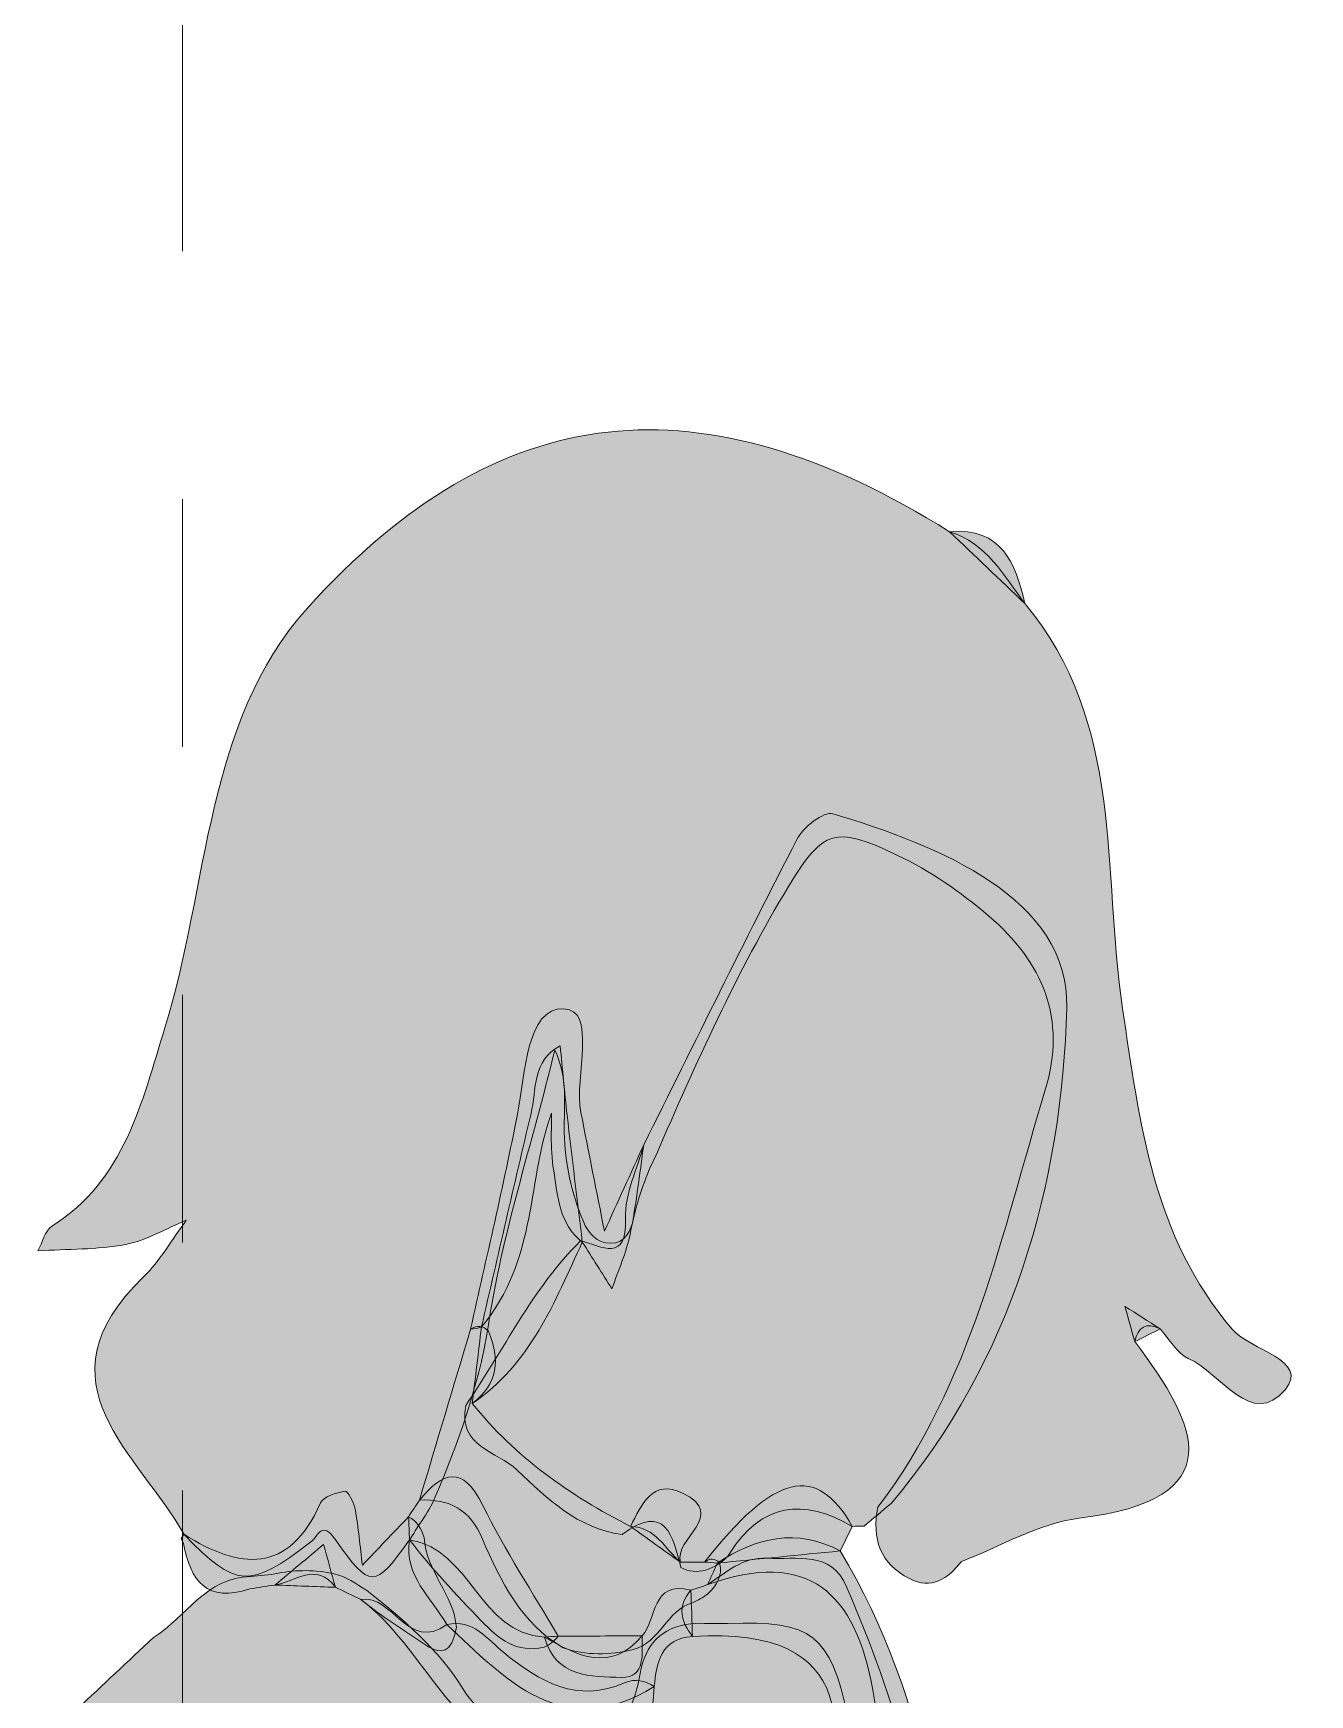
# Model space of a CAD drawing. Header units: inches. Extents: x -8 to 10100, y -1893 to 1161.
# Drawn here: x 819.77 to 846.15, y 762.9 to 797.24 of the extents above; entities that cross this region are included whole.
import ezdxf

# ---------------------------------------------------------------- set-up
doc = ezdxf.new("R2010")
doc.units = ezdxf.units.IN
doc.header["$MEASUREMENT"] = 0
doc.linetypes.add('AI-Linetype-5', pattern=[10.24322, 5.12161, -5.12161])
doc.layers.add('Layer 1', color=7, linetype='Continuous')

# ---------------------------------------------------------------- blocks, each defined once
blk = doc.blocks.new('block 147')
at = {"layer": 'Layer 1', "color": 250, "linetype": 'AI-Linetype-5', "lineweight": 9, "true_color": 0x231f20}
blk.add_lwpolyline([(822.854, 879.8), (822.854, 718.469)], dxfattribs=at)
blk = doc.blocks.new('block 146')
at = {"layer": 'Layer 1'}
blk.add_blockref('block 147', (0, 0), dxfattribs=at)
blk = doc.blocks.new('block 145')
at = {"layer": 'Layer 1'}
blk.add_blockref('block 146', (0, 0), dxfattribs=at)
blk = doc.blocks.new('block 153')
at = {"layer": 'Layer 1', "true_color": 0x32180f}
h = blk.add_hatch(color=28, dxfattribs=at)
h.dxf.hatch_style = 2
edge = h.paths.add_edge_path()
edge.add_spline(control_points=[(838.708, 786.936), (833.607, 790.119), (829.413, 789.771), (825.431, 785.351), (823.315, 783.002), (823.4, 779.605), (822.49, 776.682), (822.009, 775.138), (821.663, 773.541), (820.155, 772.582), (820.01, 772.49), (819.96, 772.248), (819.866, 772.076), (820.472, 772.113), (821.088, 772.096), (821.68, 772.207), (822.114, 772.288), (822.516, 772.537), (822.933, 772.711), (822.639, 772.315), (822.392, 771.869), (822.042, 771.531), (819.769, 769.342), (821.953, 767.883), (822.885, 766.217), (823.955, 765.099), (824.241, 765.084), (825.508, 766.06), (825.656, 766.174), (825.731, 766.521), (826.023, 766.098), (826.724, 765.081), (826.836, 765.104), (827.528, 766.079), (827.626, 766.216), (827.705, 766.366), (827.804, 766.503), (827.911, 766.657), (828.002, 766.818), (828.079, 766.989), (828.553, 768.113), (828.962, 769.256), (829.165, 770.463), (829.451, 772.418), (830.081, 774.289), (830.547, 776.221), (830.824, 775.667), (830.734, 775.089), (830.745, 774.529), (830.757, 773.882), (830.896, 773.27), (831.138, 772.679), (831.236, 772.44), (831.423, 772.231), (831.701, 772.231), (832.01, 772.23), (832.12, 772.496), (832.176, 772.743), (832.281, 773.199), (832.432, 773.636), (832.64, 774.055), (833.463, 775.95), (834.309, 777.834), (835.379, 779.607), (836.098, 780.797), (836.346, 780.859), (837.62, 780.253), (838.311, 779.924), (838.929, 779.494), (839.51, 778.999), (840.642, 778.035), (841.13, 776.874), (840.683, 775.4), (839.782, 772.426), (839.169, 769.337), (837.227, 766.778), (837.092, 766.13), (837.276, 765.612), (837.876, 765.302), (838.334, 765.066), (838.672, 765.298), (838.952, 765.657), (839.762, 765.965), (840.549, 766.445), (841.384, 766.549), (844.544, 766.944), (843.869, 768.444), (842.535, 770.199), (842.604, 770.5), (842.765, 770.615), (843.061, 770.462), (843.252, 770.253), (843.404, 769.958), (843.641, 769.851), (844.306, 769.551), (844.96, 768.379), (845.646, 769.21), (846.151, 769.821), (844.928, 770.013), (844.548, 770.457), (842.905, 772.379), (842.634, 774.736), (842.282, 777.083), (841.854, 779.93), (842.325, 782.996), (840.263, 785.45), (839.83, 786.034), (839.474, 786.699), (838.708, 786.936)], knot_values=[0, 0, 0, 0, 1, 1, 1, 2, 2, 2, 3, 3, 3, 4, 4, 4, 5, 5, 5, 6, 6, 6, 7, 7, 7, 8, 8, 8, 9, 9, 9, 10, 10, 10, 11, 11, 11, 12, 12, 12, 13, 13, 13, 14, 14, 14, 15, 15, 15, 16, 16, 16, 17, 17, 17, 18, 18, 18, 19, 19, 19, 20, 20, 20, 21, 21, 21, 22, 22, 22, 23, 23, 23, 24, 24, 24, 25, 25, 25, 26, 26, 26, 27, 27, 27, 28, 28, 28, 29, 29, 29, 30, 30, 30, 31, 31, 31, 32, 32, 32, 33, 33, 33, 34, 34, 34, 35, 35, 35, 36, 36, 36, 36], degree=3, periodic=1)
at = {"layer": 'Layer 1', "true_color": 0x7d7671}
h = blk.add_hatch(color=8, dxfattribs=at)
h.dxf.hatch_style = 2
edge = h.paths.add_edge_path()
edge.add_spline(control_points=[(838.708, 786.936), (839.226, 786.441), (839.745, 785.945), (840.263, 785.45), (840.071, 786.287), (839.787, 787.027), (838.708, 786.936)], knot_values=[0, 0, 0, 0, 1, 1, 1, 2, 2, 2, 2], degree=3, periodic=1)
at = {"layer": 'Layer 1', "true_color": 0xf3c7a5}
h = blk.add_hatch(color=31, dxfattribs=at)
h.dxf.hatch_style = 2
edge = h.paths.add_edge_path()
edge.add_spline(control_points=[(836.939, 766.385), (837.128, 766.544), (837.316, 766.703), (837.504, 766.861), (840.009, 769.812), (841.035, 773.485), (841.129, 777.099), (841.187, 779.355), (838.494, 780.449), (836.293, 781.109), (836.109, 781.164), (835.681, 780.828), (835.552, 780.577), (834.472, 778.486), (833.436, 776.373), (832.387, 774.266), (832.255, 773.759), (831.99, 773.271), (832.009, 772.742), (832.043, 771.83), (831.521, 772.167), (831.08, 772.282), (830.081, 771.294), (829.493, 770.018), (828.708, 768.879), (828.539, 768.019), (829.358, 767.94), (829.77, 767.545), (830.394, 766.947), (831.021, 766.341), (831.938, 766.213), (832.847, 766.889), (832.982, 766.178), (833.155, 765.532), (833.317, 765.444), (833.488, 765.432), (833.665, 765.478), (833.862, 765.551), (834.057, 765.654), (834.166, 765.826), (834.827, 766.872), (835.684, 766.968), (836.697, 766.382), (836.778, 766.384), (836.859, 766.385), (836.939, 766.385)], knot_values=[0, 0, 0, 0, 1, 1, 1, 2, 2, 2, 3, 3, 3, 4, 4, 4, 5, 5, 5, 6, 6, 6, 7, 7, 7, 8, 8, 8, 9, 9, 9, 10, 10, 10, 11, 11, 11, 12, 12, 12, 13, 13, 13, 14, 14, 14, 15, 15, 15, 15], degree=3, periodic=1)
at = {"layer": 'Layer 1', "true_color": 0x86644a}
h = blk.add_hatch(color=37, dxfattribs=at)
h.dxf.hatch_style = 2
edge = h.paths.add_edge_path()
edge.add_spline(control_points=[(828.809, 770.459), (828.885, 770.464), (828.96, 770.479), (829.033, 770.502), (830.195, 771.869), (829.991, 773.652), (830.483, 774.919), (830.488, 774.727), (830.442, 774.224), (830.525, 773.731), (830.614, 773.2), (830.63, 772.631), (831.117, 772.257), (831.322, 771.934), (831.526, 771.611), (831.73, 771.289), (831.859, 771.666), (832.027, 772.036), (832.107, 772.423), (832.232, 773.031), (832.297, 773.651), (832.387, 774.266), (832.116, 773.672), (831.845, 773.077), (831.574, 772.482), (831.412, 773.299), (831.247, 774.115), (831.089, 774.933), (830.942, 775.689), (831.437, 777.052), (830.733, 777.078), (829.965, 777.106), (829.941, 775.747), (829.776, 774.9), (829.486, 773.413), (829.135, 771.939), (828.809, 770.459)], knot_values=[0, 0, 0, 0, 1, 1, 1, 2, 2, 2, 3, 3, 3, 4, 4, 4, 5, 5, 5, 6, 6, 6, 7, 7, 7, 8, 8, 8, 9, 9, 9, 10, 10, 10, 11, 11, 11, 12, 12, 12, 12], degree=3, periodic=1)
at = {"layer": 'Layer 1', "true_color": 0xf3c7a5}
h = blk.add_hatch(color=31, dxfattribs=at)
h.dxf.hatch_style = 2
edge = h.paths.add_edge_path()
edge.add_spline(control_points=[(831.117, 772.257), (831.012, 773.131), (830.904, 774.004), (830.803, 774.878), (830.748, 775.355), (830.707, 775.834), (830.659, 776.312), (830.075, 776.01), (830.176, 775.41), (830.057, 774.911), (829.709, 773.443), (829.373, 771.972), (829.033, 770.502), (828.969, 769.975), (828.906, 769.449), (828.842, 768.922), (830.044, 769.731), (830.547, 771.017), (831.117, 772.257)], knot_values=[0, 0, 0, 0, 1, 1, 1, 2, 2, 2, 3, 3, 3, 4, 4, 4, 5, 5, 5, 6, 6, 6, 6], degree=3, periodic=1)
at = {"layer": 'Layer 1', "true_color": 0xc5bdb8}
h = blk.add_hatch(color=9, dxfattribs=at)
h.dxf.hatch_style = 2
edge = h.paths.add_edge_path()
edge.add_spline(control_points=[(843.061, 770.462), (842.817, 770.618), (842.573, 770.773), (842.329, 770.928), (842.398, 770.685), (842.466, 770.442), (842.535, 770.199), (842.71, 770.287), (842.886, 770.375), (843.061, 770.462)], knot_values=[0, 0, 0, 0, 1, 1, 1, 2, 2, 2, 3, 3, 3, 3], degree=3, periodic=1)
at = {"layer": 'Layer 1', "true_color": 0xcaa88b}
h = blk.add_hatch(color=43, dxfattribs=at)
h.dxf.hatch_style = 2
edge = h.paths.add_edge_path()
edge.add_spline(control_points=[(833.645, 765.644), (833.478, 765.643), (833.31, 765.642), (833.143, 765.641), (832.824, 765.92), (832.626, 766.367), (832.116, 766.38), (830.861, 767.016), (829.731, 767.813), (828.843, 768.922), (829.376, 769.324), (829.427, 769.835), (829.177, 770.413), (829.067, 770.53), (828.944, 770.545), (828.809, 770.459), (828.456, 769.281), (828.103, 768.103), (827.75, 766.925), (828.367, 766.949), (828.794, 766.739), (829.056, 766.118), (829.424, 765.247), (829.849, 764.387), (830.719, 763.871), (831.199, 763.712), (831.683, 763.713), (832.169, 763.84), (832.724, 763.976), (832.857, 764.644), (833.394, 764.805), (833.506, 764.852), (833.609, 764.913), (833.707, 764.983), (833.894, 765.158), (834.024, 765.354), (833.952, 765.627), (833.855, 765.727), (833.752, 765.728), (833.645, 765.644)], knot_values=[0, 0, 0, 0, 1, 1, 1, 2, 2, 2, 3, 3, 3, 4, 4, 4, 5, 5, 5, 6, 6, 6, 7, 7, 7, 8, 8, 8, 9, 9, 9, 10, 10, 10, 11, 11, 11, 12, 12, 12, 13, 13, 13, 13], degree=3, periodic=1)
at = {"layer": 'Layer 1', "true_color": 0xd5a298}
h = blk.add_hatch(color=253, dxfattribs=at)
h.dxf.hatch_style = 2
edge = h.paths.add_edge_path()
edge.add_spline(control_points=[(830.617, 764.113), (830.094, 765.01), (829.518, 765.881), (829.061, 766.811), (828.639, 767.672), (828.24, 767.501), (827.75, 766.925), (827.676, 766.811), (827.601, 766.697), (827.526, 766.582), (827.532, 766.422), (827.539, 766.261), (827.545, 766.101), (828.005, 765.515), (828.508, 764.967), (829.026, 764.432), (829.386, 764.06), (829.757, 763.749), (830.325, 763.887), (830.444, 763.935), (830.542, 764.009), (830.617, 764.113)], knot_values=[0, 0, 0, 0, 1, 1, 1, 2, 2, 2, 3, 3, 3, 4, 4, 4, 5, 5, 5, 6, 6, 6, 7, 7, 7, 7], degree=3, periodic=1)
at = {"layer": 'Layer 1', "true_color": 0xf3c7a5}
h = blk.add_hatch(color=31, dxfattribs=at)
h.dxf.hatch_style = 2
edge = h.paths.add_edge_path()
edge.add_spline(control_points=[(833.906, 765.622), (834.752, 765.706), (835.599, 765.79), (836.446, 765.874), (836.53, 766.044), (836.614, 766.213), (836.697, 766.382), (835.955, 767.692), (835.085, 767.481), (833.645, 765.644), (833.732, 765.637), (833.819, 765.63), (833.906, 765.622)], knot_values=[0, 0, 0, 0, 1, 1, 1, 2, 2, 2, 3, 3, 3, 4, 4, 4, 4], degree=3, periodic=1)
at = {"layer": 'Layer 1', "true_color": 0xbe5170}
h = blk.add_hatch(color=13, dxfattribs=at)
h.dxf.hatch_style = 2
edge = h.paths.add_edge_path()
edge.add_spline(control_points=[(826.014, 765.123), (826.189, 765.039), (826.364, 764.955), (826.54, 764.871), (826.954, 764.528), (827.415, 764.25), (827.856, 763.945), (828.296, 763.64), (828.439, 763.898), (828.514, 764.289), (828.467, 764.972), (827.878, 765.461), (827.848, 766.151), (827.789, 766.331), (827.698, 766.487), (827.526, 766.582), (827.208, 766.247), (826.89, 765.913), (826.572, 765.579), (826.524, 765.965), (826.491, 766.355), (826.422, 766.737), (826.397, 766.876), (826.264, 767.117), (826.219, 767.109), (826.035, 767.074), (825.766, 767.004), (825.707, 766.869), (825.047, 765.377), (824.041, 765.49), (822.884, 766.218), (822.885, 766.217), (822.824, 766.128), (822.824, 766.128), (822.824, 766.128), (822.873, 766.031), (822.873, 766.031), (823.016, 765.26), (823.363, 764.786), (824.244, 765.091), (824.418, 765.117), (824.591, 765.143), (824.765, 765.169), (825.184, 765.228), (825.617, 765.669), (826.014, 765.123)], knot_values=[0, 0, 0, 0, 1, 1, 1, 2, 2, 2, 3, 3, 3, 4, 4, 4, 5, 5, 5, 6, 6, 6, 7, 7, 7, 8, 8, 8, 9, 9, 9, 10, 10, 10, 11, 11, 11, 12, 12, 12, 13, 13, 13, 14, 14, 14, 15, 15, 15, 15], degree=3, periodic=1)
at = {"layer": 'Layer 1', "true_color": 0xf3c7a5}
h = blk.add_hatch(color=31, dxfattribs=at)
h.dxf.hatch_style = 2
edge = h.paths.add_edge_path()
edge.add_spline(control_points=[(832.116, 766.38), (832.458, 766.133), (832.8, 765.887), (833.143, 765.641), (833.002, 766.128), (834.134, 766.611), (833.19, 767.07), (832.574, 767.369), (832.334, 766.834), (832.116, 766.38)], knot_values=[0, 0, 0, 0, 1, 1, 1, 2, 2, 2, 3, 3, 3, 3], degree=3, periodic=1)
at = {"layer": 'Layer 1', "true_color": 0xe0909d}
h = blk.add_hatch(color=241, dxfattribs=at)
h.dxf.hatch_style = 2
edge = h.paths.add_edge_path()
edge.add_spline(control_points=[(838.237, 757.735), (838.484, 757.063), (838.731, 756.391), (838.978, 755.719), (838.718, 759.25), (838.329, 762.748), (836.446, 765.874), (835.544, 766.353), (834.708, 766.152), (833.906, 765.622), (833.84, 765.474), (833.774, 765.325), (833.709, 765.177), (835.787, 765.922), (836.763, 765.013), (837.119, 762.998), (837.43, 761.233), (837.859, 759.489), (838.237, 757.735)], knot_values=[0, 0, 0, 0, 1, 1, 1, 2, 2, 2, 3, 3, 3, 4, 4, 4, 5, 5, 5, 6, 6, 6, 6], degree=3, periodic=1)
at = {"layer": 'Layer 1', "true_color": 0xe38d9c}
h = blk.add_hatch(color=241, dxfattribs=at)
h.dxf.hatch_style = 2
edge = h.paths.add_edge_path()
edge.add_spline(control_points=[(828.317, 764.352), (829.536, 763.222), (830.699, 761.906), (832.604, 763.071), (832.653, 763.58), (832.742, 764.059), (833.394, 764.109), (833.383, 764.427), (833.372, 764.745), (833.361, 765.063), (832.538, 765.268), (832.66, 764.466), (832.355, 764.119), (831.691, 763.344), (831.012, 763.711), (830.334, 764.095), (828.974, 764.167), (828.823, 765.917), (827.546, 766.102), (827.433, 765.356), (827.997, 764.908), (828.317, 764.352)], knot_values=[0, 0, 0, 0, 1, 1, 1, 2, 2, 2, 3, 3, 3, 4, 4, 4, 5, 5, 5, 6, 6, 6, 7, 7, 7, 7], degree=3, periodic=1)
at = {"layer": 'Layer 1', "true_color": 0xc55d82}
h = blk.add_hatch(color=243, dxfattribs=at)
h.dxf.hatch_style = 2
edge = h.paths.add_edge_path()
edge.add_spline(control_points=[(826.014, 765.123), (825.932, 765.418), (825.851, 765.713), (825.77, 766.008), (825.435, 765.728), (825.1, 765.448), (824.765, 765.169), (825.181, 765.154), (825.597, 765.138), (826.014, 765.123)], knot_values=[0, 0, 0, 0, 1, 1, 1, 2, 2, 2, 3, 3, 3, 3], degree=3, periodic=1)
at = {"layer": 'Layer 1', "true_color": 0xd6537f}
h = blk.add_hatch(color=243, dxfattribs=at)
h.dxf.hatch_style = 2
edge = h.paths.add_edge_path()
edge.add_spline(control_points=[(833.71, 765.178), (833.593, 765.139), (833.477, 765.101), (833.36, 765.062), (833.075, 764.734), (833.147, 764.418), (833.394, 764.109), (836.893, 764.32), (836.538, 762.102), (836.08, 759.834), (835.924, 759.06), (836.691, 759.324), (836.95, 759.022), (837.603, 758.109), (837.376, 757.01), (837.592, 756.004), (837.669, 755.646), (837.324, 755.156), (837.906, 754.948), (838.532, 755.399), (838.207, 756.164), (838.496, 756.727), (838.558, 757.089), (838.451, 757.447), (838.475, 757.809), (838.297, 760.368), (837.589, 762.791), (836.579, 765.134), (836.25, 765.899), (835.547, 765.683), (834.942, 765.723), (834.433, 765.756), (834.089, 765.432), (833.71, 765.178)], knot_values=[0, 0, 0, 0, 1, 1, 1, 2, 2, 2, 3, 3, 3, 4, 4, 4, 5, 5, 5, 6, 6, 6, 7, 7, 7, 8, 8, 8, 9, 9, 9, 10, 10, 10, 11, 11, 11, 11], degree=3, periodic=1)
at = {"layer": 'Layer 1', "true_color": 0xe4468d}
h = blk.add_hatch(color=233, dxfattribs=at)
h.dxf.hatch_style = 2
edge = h.paths.add_edge_path()
edge.add_spline(control_points=[(822.255, 764.087), (821.73, 763.595), (821.205, 763.102), (820.68, 762.61), (820.699, 761.854), (821.36, 762.02), (821.775, 761.879), (823.69, 761.23), (824.59, 759.835), (824.191, 758.071), (824.132, 757.368), (824.142, 756.659), (823.922, 755.976), (824.368, 752.696), (823.878, 749.373), (824.388, 746.096), (824.452, 745.685), (824.405, 745.244), (824.852, 745.004), (825.47, 745.249), (825.348, 745.816), (825.417, 746.299), (825.333, 747.178), (825.374, 748.061), (825.395, 748.944), (825.4, 749.176), (825.271, 749.524), (825.548, 749.605), (825.778, 749.672), (826.015, 749.407), (826.131, 749.192), (826.876, 747.822), (827.628, 746.451), (827.4, 744.793), (827.338, 744.339), (827.27, 743.87), (827.457, 743.421), (827.712, 742.81), (828.152, 742.463), (828.835, 742.573), (829.708, 742.714), (830.294, 742.441), (830.603, 741.569), (830.74, 741.182), (830.971, 740.786), (831.518, 740.878), (831.884, 741.128), (831.707, 741.478), (831.679, 741.795), (831.657, 742.046), (831.527, 742.428), (831.695, 742.522), (832.981, 743.24), (832.578, 744.678), (833.117, 745.938), (833.44, 744.729), (833.115, 743.896), (832.633, 743.038), (831.97, 741.858), (832.38, 741.171), (833.631, 741.201), (833.984, 741.82), (833.816, 742.796), (834.838, 742.961), (835.03, 743.136), (835.21, 743.362), (835.194, 743.603), (835.036, 745.992), (836.199, 747.816), (837.683, 749.51), (837.862, 750.064), (837.668, 750.585), (837.549, 751.114), (837.286, 752.278), (837.257, 753.451), (837.598, 754.595), (838.052, 756.121), (837.685, 757.562), (837.262, 759.009), (836.69, 759.536), (836.455, 760.154), (836.669, 760.94), (836.805, 761.435), (836.722, 761.943), (836.61, 762.443), (836.226, 764.165), (835.884, 764.435), (834.119, 764.373), (833.866, 764.364), (833.613, 764.391), (833.359, 764.37), (832.743, 764.299), (832.42, 763.929), (832.309, 763.344), (832.106, 762.001), (831.265, 761.497), (830.033, 761.99), (829.484, 762.21), (828.98, 762.494), (828.655, 763.018), (828.141, 763.848), (827.407, 764.463), (826.657, 765.064), (826.441, 765.192), (826.237, 765.345), (825.985, 765.402), (825.6, 765.488), (825.215, 765.485), (824.83, 765.413), (824.643, 765.377), (824.452, 765.368), (824.263, 765.345), (823.342, 765.329), (822.924, 764.506), (822.255, 764.087)], knot_values=[0, 0, 0, 0, 1, 1, 1, 2, 2, 2, 3, 3, 3, 4, 4, 4, 5, 5, 5, 6, 6, 6, 7, 7, 7, 8, 8, 8, 9, 9, 9, 10, 10, 10, 11, 11, 11, 12, 12, 12, 13, 13, 13, 14, 14, 14, 15, 15, 15, 16, 16, 16, 17, 17, 17, 18, 18, 18, 19, 19, 19, 20, 20, 20, 21, 21, 21, 22, 22, 22, 23, 23, 23, 24, 24, 24, 25, 25, 25, 26, 26, 26, 27, 27, 27, 28, 28, 28, 29, 29, 29, 30, 30, 30, 31, 31, 31, 32, 32, 32, 33, 33, 33, 34, 34, 34, 35, 35, 35, 36, 36, 36, 37, 37, 37, 38, 38, 38, 38], degree=3, periodic=1)
at = {"layer": 'Layer 1', "true_color": 0xd74e7f}
h = blk.add_hatch(color=243, dxfattribs=at)
h.dxf.hatch_style = 2
edge = h.paths.add_edge_path()
edge.add_spline(control_points=[(828.317, 764.352), (827.505, 763.773), (827.213, 764.976), (826.54, 764.871), (827.875, 763.875), (828.385, 761.946), (830.205, 761.526), (831.459, 761.236), (832.543, 761.412), (832.603, 763.071), (832.417, 763.197), (832.193, 763.237), (832.003, 763.153), (830.999, 762.711), (830.246, 763.171), (829.494, 763.772), (829.156, 764.043), (828.866, 764.482), (828.317, 764.352)], knot_values=[0, 0, 0, 0, 1, 1, 1, 2, 2, 2, 3, 3, 3, 4, 4, 4, 5, 5, 5, 6, 6, 6, 6], degree=3, periodic=1)
at = {"layer": 'Layer 1', "true_color": 0xd3a098}
h = blk.add_hatch(color=253, dxfattribs=at)
h.dxf.hatch_style = 2
edge = h.paths.add_edge_path()
edge.add_spline(control_points=[(830.334, 764.095), (830.566, 763.257), (831.298, 763.271), (831.925, 763.262), (832.439, 763.255), (832.346, 763.76), (832.356, 764.119), (831.776, 764.117), (831.196, 764.115), (830.617, 764.113), (830.523, 764.107), (830.428, 764.101), (830.334, 764.095)], knot_values=[0, 0, 0, 0, 1, 1, 1, 2, 2, 2, 3, 3, 3, 4, 4, 4, 4], degree=3, periodic=1)
at = {"layer": 'Layer 1', "lineweight": 0}
for points, knots in [([(838.708, 786.936), (833.607, 790.119), (829.413, 789.771), (825.431, 785.351), (823.315, 783.002), (823.4, 779.605), (822.49, 776.682), (822.009, 775.138), (821.663, 773.541), (820.155, 772.582), (820.01, 772.49), (819.96, 772.248), (819.866, 772.076), (820.472, 772.113), (821.088, 772.096), (821.68, 772.207), (822.114, 772.288), (822.516, 772.537), (822.933, 772.711), (822.639, 772.315), (822.392, 771.869), (822.042, 771.531), (819.769, 769.342), (821.953, 767.883), (822.885, 766.217), (823.955, 765.099), (824.241, 765.084), (825.508, 766.06), (825.656, 766.174), (825.731, 766.521), (826.023, 766.098), (826.724, 765.081), (826.836, 765.104), (827.528, 766.079), (827.626, 766.216), (827.705, 766.366), (827.804, 766.503), (827.911, 766.657), (828.002, 766.818), (828.079, 766.989), (828.553, 768.113), (828.962, 769.256), (829.165, 770.463), (829.451, 772.418), (830.081, 774.289), (830.547, 776.221), (830.824, 775.667), (830.734, 775.089), (830.745, 774.529), (830.757, 773.882), (830.896, 773.27), (831.138, 772.679), (831.236, 772.44), (831.423, 772.231), (831.701, 772.231), (832.01, 772.23), (832.12, 772.496), (832.176, 772.743), (832.281, 773.199), (832.432, 773.636), (832.64, 774.055), (833.463, 775.95), (834.309, 777.834), (835.379, 779.607), (836.098, 780.797), (836.346, 780.859), (837.62, 780.253), (838.311, 779.924), (838.929, 779.494), (839.51, 778.999), (840.642, 778.035), (841.13, 776.874), (840.683, 775.4), (839.782, 772.426), (839.169, 769.337), (837.227, 766.778), (837.092, 766.13), (837.276, 765.612), (837.876, 765.302), (838.334, 765.066), (838.672, 765.298), (838.952, 765.657), (839.762, 765.965), (840.549, 766.445), (841.384, 766.549), (844.544, 766.944), (843.869, 768.444), (842.535, 770.199), (842.604, 770.5), (842.765, 770.615), (843.061, 770.462), (843.252, 770.253), (843.404, 769.958), (843.641, 769.851), (844.306, 769.551), (844.96, 768.379), (845.646, 769.21), (846.151, 769.821), (844.928, 770.013), (844.548, 770.457), (842.905, 772.379), (842.634, 774.736), (842.282, 777.083), (841.854, 779.93), (842.325, 782.996), (840.263, 785.45), (839.83, 786.034), (839.474, 786.699), (838.708, 786.936)], [0, 0, 0, 0, 1, 1, 1, 2, 2, 2, 3, 3, 3, 4, 4, 4, 5, 5, 5, 6, 6, 6, 7, 7, 7, 8, 8, 8, 9, 9, 9, 10, 10, 10, 11, 11, 11, 12, 12, 12, 13, 13, 13, 14, 14, 14, 15, 15, 15, 16, 16, 16, 17, 17, 17, 18, 18, 18, 19, 19, 19, 20, 20, 20, 21, 21, 21, 22, 22, 22, 23, 23, 23, 24, 24, 24, 25, 25, 25, 26, 26, 26, 27, 27, 27, 28, 28, 28, 29, 29, 29, 30, 30, 30, 31, 31, 31, 32, 32, 32, 33, 33, 33, 34, 34, 34, 35, 35, 35, 36, 36, 36, 36]), ([(838.708, 786.936), (839.226, 786.441), (839.745, 785.945), (840.263, 785.45), (840.071, 786.287), (839.787, 787.027), (838.708, 786.936)], [0, 0, 0, 0, 1, 1, 1, 2, 2, 2, 2]), ([(836.939, 766.385), (837.128, 766.544), (837.316, 766.703), (837.504, 766.861), (840.009, 769.812), (841.035, 773.485), (841.129, 777.099), (841.187, 779.355), (838.494, 780.449), (836.293, 781.109), (836.109, 781.164), (835.681, 780.828), (835.552, 780.577), (834.472, 778.486), (833.436, 776.373), (832.387, 774.266), (832.255, 773.759), (831.99, 773.271), (832.009, 772.742), (832.043, 771.83), (831.521, 772.167), (831.08, 772.282), (830.081, 771.294), (829.493, 770.018), (828.708, 768.879), (828.539, 768.019), (829.358, 767.94), (829.77, 767.545), (830.394, 766.947), (831.021, 766.341), (831.938, 766.213), (832.847, 766.889), (832.982, 766.178), (833.155, 765.532), (833.317, 765.444), (833.488, 765.432), (833.665, 765.478), (833.862, 765.551), (834.057, 765.654), (834.166, 765.826), (834.827, 766.872), (835.684, 766.968), (836.697, 766.382), (836.778, 766.384), (836.859, 766.385), (836.939, 766.385)], [0, 0, 0, 0, 1, 1, 1, 2, 2, 2, 3, 3, 3, 4, 4, 4, 5, 5, 5, 6, 6, 6, 7, 7, 7, 8, 8, 8, 9, 9, 9, 10, 10, 10, 11, 11, 11, 12, 12, 12, 13, 13, 13, 14, 14, 14, 15, 15, 15, 15]), ([(828.809, 770.459), (828.885, 770.464), (828.96, 770.479), (829.033, 770.502), (830.195, 771.869), (829.991, 773.652), (830.483, 774.919), (830.488, 774.727), (830.442, 774.224), (830.525, 773.731), (830.614, 773.2), (830.63, 772.631), (831.117, 772.257), (831.322, 771.934), (831.526, 771.611), (831.73, 771.289), (831.859, 771.666), (832.027, 772.036), (832.107, 772.423), (832.232, 773.031), (832.297, 773.651), (832.387, 774.266), (832.116, 773.672), (831.845, 773.077), (831.574, 772.482), (831.412, 773.299), (831.247, 774.115), (831.089, 774.933), (830.942, 775.689), (831.437, 777.052), (830.733, 777.078), (829.965, 777.106), (829.941, 775.747), (829.776, 774.9), (829.486, 773.413), (829.135, 771.939), (828.809, 770.459)], [0, 0, 0, 0, 1, 1, 1, 2, 2, 2, 3, 3, 3, 4, 4, 4, 5, 5, 5, 6, 6, 6, 7, 7, 7, 8, 8, 8, 9, 9, 9, 10, 10, 10, 11, 11, 11, 12, 12, 12, 12]), ([(831.117, 772.257), (831.012, 773.131), (830.904, 774.004), (830.803, 774.878), (830.748, 775.355), (830.707, 775.834), (830.659, 776.312), (830.075, 776.01), (830.176, 775.41), (830.057, 774.911), (829.709, 773.443), (829.373, 771.972), (829.033, 770.502), (828.969, 769.975), (828.906, 769.449), (828.842, 768.922), (830.044, 769.731), (830.547, 771.017), (831.117, 772.257)], [0, 0, 0, 0, 1, 1, 1, 2, 2, 2, 3, 3, 3, 4, 4, 4, 5, 5, 5, 6, 6, 6, 6]), ([(843.061, 770.462), (842.817, 770.618), (842.573, 770.773), (842.329, 770.928), (842.398, 770.685), (842.466, 770.442), (842.535, 770.199), (842.71, 770.287), (842.886, 770.375), (843.061, 770.462)], [0, 0, 0, 0, 1, 1, 1, 2, 2, 2, 3, 3, 3, 3]), ([(833.645, 765.644), (833.478, 765.643), (833.31, 765.642), (833.143, 765.641), (832.824, 765.92), (832.626, 766.367), (832.116, 766.38), (830.861, 767.016), (829.731, 767.813), (828.843, 768.922), (829.376, 769.324), (829.427, 769.835), (829.177, 770.413), (829.067, 770.53), (828.944, 770.545), (828.809, 770.459), (828.456, 769.281), (828.103, 768.103), (827.75, 766.925), (828.367, 766.949), (828.794, 766.739), (829.056, 766.118), (829.424, 765.247), (829.849, 764.387), (830.719, 763.871), (831.199, 763.712), (831.683, 763.713), (832.169, 763.84), (832.724, 763.976), (832.857, 764.644), (833.394, 764.805), (833.506, 764.852), (833.609, 764.913), (833.707, 764.983), (833.894, 765.158), (834.024, 765.354), (833.952, 765.627), (833.855, 765.727), (833.752, 765.728), (833.645, 765.644)], [0, 0, 0, 0, 1, 1, 1, 2, 2, 2, 3, 3, 3, 4, 4, 4, 5, 5, 5, 6, 6, 6, 7, 7, 7, 8, 8, 8, 9, 9, 9, 10, 10, 10, 11, 11, 11, 12, 12, 12, 13, 13, 13, 13]), ([(830.617, 764.113), (830.094, 765.01), (829.518, 765.881), (829.061, 766.811), (828.639, 767.672), (828.24, 767.501), (827.75, 766.925), (827.676, 766.811), (827.601, 766.697), (827.526, 766.582), (827.532, 766.422), (827.539, 766.261), (827.545, 766.101), (828.005, 765.515), (828.508, 764.967), (829.026, 764.432), (829.386, 764.06), (829.757, 763.749), (830.325, 763.887), (830.444, 763.935), (830.542, 764.009), (830.617, 764.113)], [0, 0, 0, 0, 1, 1, 1, 2, 2, 2, 3, 3, 3, 4, 4, 4, 5, 5, 5, 6, 6, 6, 7, 7, 7, 7]), ([(833.906, 765.622), (834.752, 765.706), (835.599, 765.79), (836.446, 765.874), (836.53, 766.044), (836.614, 766.213), (836.697, 766.382), (835.955, 767.692), (835.085, 767.481), (833.645, 765.644), (833.732, 765.637), (833.819, 765.63), (833.906, 765.622)], [0, 0, 0, 0, 1, 1, 1, 2, 2, 2, 3, 3, 3, 4, 4, 4, 4]), ([(826.014, 765.123), (826.189, 765.039), (826.364, 764.955), (826.54, 764.871), (826.954, 764.528), (827.415, 764.25), (827.856, 763.945), (828.296, 763.64), (828.439, 763.898), (828.514, 764.289), (828.467, 764.972), (827.878, 765.461), (827.848, 766.151), (827.789, 766.331), (827.698, 766.487), (827.526, 766.582), (827.208, 766.247), (826.89, 765.913), (826.572, 765.579), (826.524, 765.965), (826.491, 766.355), (826.422, 766.737), (826.397, 766.876), (826.264, 767.117), (826.219, 767.109), (826.035, 767.074), (825.766, 767.004), (825.707, 766.869), (825.047, 765.377), (824.041, 765.49), (822.884, 766.218), (822.885, 766.217), (822.824, 766.128), (822.824, 766.128), (822.824, 766.128), (822.873, 766.031), (822.873, 766.031), (823.016, 765.26), (823.363, 764.786), (824.244, 765.091), (824.418, 765.117), (824.591, 765.143), (824.765, 765.169), (825.184, 765.228), (825.617, 765.669), (826.014, 765.123)], [0, 0, 0, 0, 1, 1, 1, 2, 2, 2, 3, 3, 3, 4, 4, 4, 5, 5, 5, 6, 6, 6, 7, 7, 7, 8, 8, 8, 9, 9, 9, 10, 10, 10, 11, 11, 11, 12, 12, 12, 13, 13, 13, 14, 14, 14, 15, 15, 15, 15]), ([(832.116, 766.38), (832.458, 766.133), (832.8, 765.887), (833.143, 765.641), (833.002, 766.128), (834.134, 766.611), (833.19, 767.07), (832.574, 767.369), (832.334, 766.834), (832.116, 766.38)], [0, 0, 0, 0, 1, 1, 1, 2, 2, 2, 3, 3, 3, 3]), ([(838.237, 757.735), (838.484, 757.063), (838.731, 756.391), (838.978, 755.719), (838.718, 759.25), (838.329, 762.748), (836.446, 765.874), (835.544, 766.353), (834.708, 766.152), (833.906, 765.622), (833.84, 765.474), (833.774, 765.325), (833.709, 765.177), (835.787, 765.922), (836.763, 765.013), (837.119, 762.998), (837.43, 761.233), (837.859, 759.489), (838.237, 757.735)], [0, 0, 0, 0, 1, 1, 1, 2, 2, 2, 3, 3, 3, 4, 4, 4, 5, 5, 5, 6, 6, 6, 6]), ([(828.317, 764.352), (829.536, 763.222), (830.699, 761.906), (832.604, 763.071), (832.653, 763.58), (832.742, 764.059), (833.394, 764.109), (833.383, 764.427), (833.372, 764.745), (833.361, 765.063), (832.538, 765.268), (832.66, 764.466), (832.355, 764.119), (831.691, 763.344), (831.012, 763.711), (830.334, 764.095), (828.974, 764.167), (828.823, 765.917), (827.546, 766.102), (827.433, 765.356), (827.997, 764.908), (828.317, 764.352)], [0, 0, 0, 0, 1, 1, 1, 2, 2, 2, 3, 3, 3, 4, 4, 4, 5, 5, 5, 6, 6, 6, 7, 7, 7, 7]), ([(826.014, 765.123), (825.932, 765.418), (825.851, 765.713), (825.77, 766.008), (825.435, 765.728), (825.1, 765.448), (824.765, 765.169), (825.181, 765.154), (825.597, 765.138), (826.014, 765.123)], [0, 0, 0, 0, 1, 1, 1, 2, 2, 2, 3, 3, 3, 3]), ([(833.71, 765.178), (833.593, 765.139), (833.477, 765.101), (833.36, 765.062), (833.075, 764.734), (833.147, 764.418), (833.394, 764.109), (836.893, 764.32), (836.538, 762.102), (836.08, 759.834), (835.924, 759.06), (836.691, 759.324), (836.95, 759.022), (837.603, 758.109), (837.376, 757.01), (837.592, 756.004), (837.669, 755.646), (837.324, 755.156), (837.906, 754.948), (838.532, 755.399), (838.207, 756.164), (838.496, 756.727), (838.558, 757.089), (838.451, 757.447), (838.475, 757.809), (838.297, 760.368), (837.589, 762.791), (836.579, 765.134), (836.25, 765.899), (835.547, 765.683), (834.942, 765.723), (834.433, 765.756), (834.089, 765.432), (833.71, 765.178)], [0, 0, 0, 0, 1, 1, 1, 2, 2, 2, 3, 3, 3, 4, 4, 4, 5, 5, 5, 6, 6, 6, 7, 7, 7, 8, 8, 8, 9, 9, 9, 10, 10, 10, 11, 11, 11, 11]), ([(822.255, 764.087), (821.73, 763.595), (821.205, 763.102), (820.68, 762.61), (820.699, 761.854), (821.36, 762.02), (821.775, 761.879), (823.69, 761.23), (824.59, 759.835), (824.191, 758.071), (824.132, 757.368), (824.142, 756.659), (823.922, 755.976), (824.368, 752.696), (823.878, 749.373), (824.388, 746.096), (824.452, 745.685), (824.405, 745.244), (824.852, 745.004), (825.47, 745.249), (825.348, 745.816), (825.417, 746.299), (825.333, 747.178), (825.374, 748.061), (825.395, 748.944), (825.4, 749.176), (825.271, 749.524), (825.548, 749.605), (825.778, 749.672), (826.015, 749.407), (826.131, 749.192), (826.876, 747.822), (827.628, 746.451), (827.4, 744.793), (827.338, 744.339), (827.27, 743.87), (827.457, 743.421), (827.712, 742.81), (828.152, 742.463), (828.835, 742.573), (829.708, 742.714), (830.294, 742.441), (830.603, 741.569), (830.74, 741.182), (830.971, 740.786), (831.518, 740.878), (831.884, 741.128), (831.707, 741.478), (831.679, 741.795), (831.657, 742.046), (831.527, 742.428), (831.695, 742.522), (832.981, 743.24), (832.578, 744.678), (833.117, 745.938), (833.44, 744.729), (833.115, 743.896), (832.633, 743.038), (831.97, 741.858), (832.38, 741.171), (833.631, 741.201), (833.984, 741.82), (833.816, 742.796), (834.838, 742.961), (835.03, 743.136), (835.21, 743.362), (835.194, 743.603), (835.036, 745.992), (836.199, 747.816), (837.683, 749.51), (837.862, 750.064), (837.668, 750.585), (837.549, 751.114), (837.286, 752.278), (837.257, 753.451), (837.598, 754.595), (838.052, 756.121), (837.685, 757.562), (837.262, 759.009), (836.69, 759.536), (836.455, 760.154), (836.669, 760.94), (836.805, 761.435), (836.722, 761.943), (836.61, 762.443), (836.226, 764.165), (835.884, 764.435), (834.119, 764.373), (833.866, 764.364), (833.613, 764.391), (833.359, 764.37), (832.743, 764.299), (832.42, 763.929), (832.309, 763.344), (832.106, 762.001), (831.265, 761.497), (830.033, 761.99), (829.484, 762.21), (828.98, 762.494), (828.655, 763.018), (828.141, 763.848), (827.407, 764.463), (826.657, 765.064), (826.441, 765.192), (826.237, 765.345), (825.985, 765.402), (825.6, 765.488), (825.215, 765.485), (824.83, 765.413), (824.643, 765.377), (824.452, 765.368), (824.263, 765.345), (823.342, 765.329), (822.924, 764.506), (822.255, 764.087)], [0, 0, 0, 0, 1, 1, 1, 2, 2, 2, 3, 3, 3, 4, 4, 4, 5, 5, 5, 6, 6, 6, 7, 7, 7, 8, 8, 8, 9, 9, 9, 10, 10, 10, 11, 11, 11, 12, 12, 12, 13, 13, 13, 14, 14, 14, 15, 15, 15, 16, 16, 16, 17, 17, 17, 18, 18, 18, 19, 19, 19, 20, 20, 20, 21, 21, 21, 22, 22, 22, 23, 23, 23, 24, 24, 24, 25, 25, 25, 26, 26, 26, 27, 27, 27, 28, 28, 28, 29, 29, 29, 30, 30, 30, 31, 31, 31, 32, 32, 32, 33, 33, 33, 34, 34, 34, 35, 35, 35, 36, 36, 36, 37, 37, 37, 38, 38, 38, 38]), ([(828.317, 764.352), (827.505, 763.773), (827.213, 764.976), (826.54, 764.871), (827.875, 763.875), (828.385, 761.946), (830.205, 761.526), (831.459, 761.236), (832.543, 761.412), (832.603, 763.071), (832.417, 763.197), (832.193, 763.237), (832.003, 763.153), (830.999, 762.711), (830.246, 763.171), (829.494, 763.772), (829.156, 764.043), (828.866, 764.482), (828.317, 764.352)], [0, 0, 0, 0, 1, 1, 1, 2, 2, 2, 3, 3, 3, 4, 4, 4, 5, 5, 5, 6, 6, 6, 6]), ([(830.334, 764.095), (830.566, 763.257), (831.298, 763.271), (831.925, 763.262), (832.439, 763.255), (832.346, 763.76), (832.356, 764.119), (831.776, 764.117), (831.196, 764.115), (830.617, 764.113), (830.523, 764.107), (830.428, 764.101), (830.334, 764.095)], [0, 0, 0, 0, 1, 1, 1, 2, 2, 2, 3, 3, 3, 4, 4, 4, 4])]:
    blk.add_open_spline(points, degree=3, knots=knots, dxfattribs=at)
blk = doc.blocks.new('block 152')
at = {"layer": 'Layer 1'}
blk.add_blockref('block 153', (0, 0), dxfattribs=at)
blk = doc.blocks.new('block 142')
at = {"layer": 'Layer 1'}
for name in ['block 145', 'block 152']:
    blk.add_blockref(name, (0, 0), dxfattribs=at)

msp = doc.modelspace()

# ---------------------------------------------------------------- block references
at = {"layer": 'Layer 1'}
msp.add_blockref('block 142', (0, 0), dxfattribs=at)

doc.saveas('drawing.dxf')
